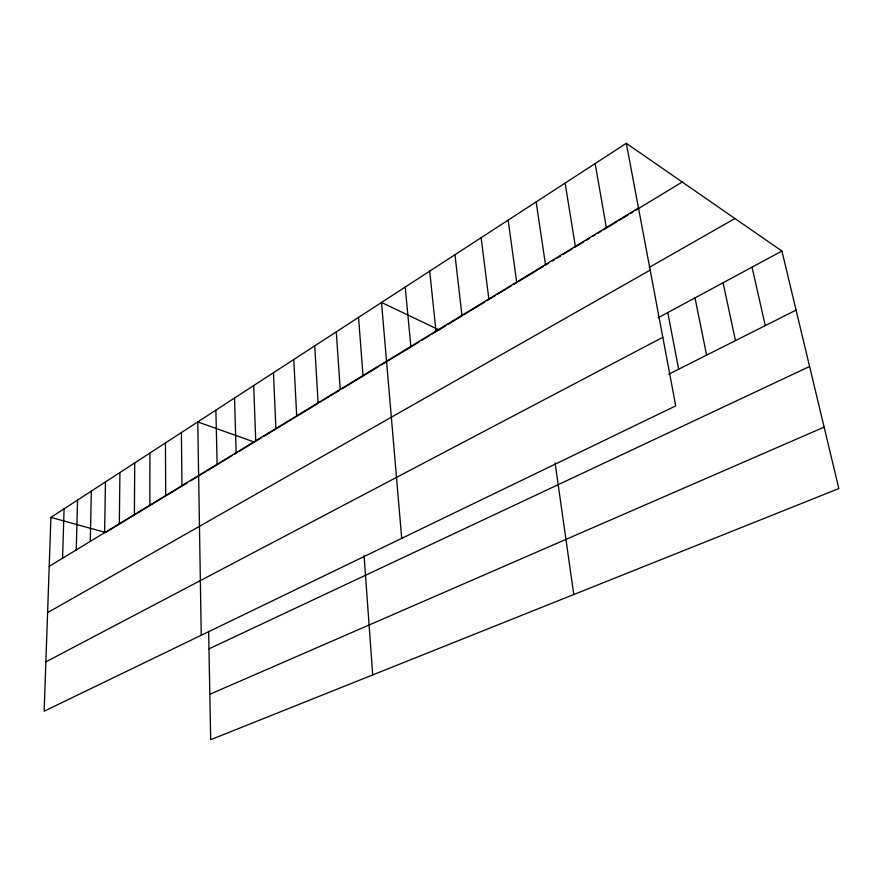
<?xml version="1.0" encoding="UTF-8"?>
<svg xmlns="http://www.w3.org/2000/svg" width="883" height="883" viewBox="0 0 883 883"><rect width="100%" height="100%" fill="white"/><g stroke="black" fill="none" stroke-linecap="round" stroke-linejoin="round"><path stroke-width="1.32" d="M149.856 505.153L149.9 453.045M134.404 514.557L134.724 462.913M119.337 523.718L119.911 472.548M104.624 532.67L105.452 481.941M90.276 541.389L91.335 491.125M76.258 549.921L77.549 500.087M62.572 558.244L64.084 508.84M50.916 517.394L44.15 711.201L675.727 405.882L626.312 143.311L50.916 517.394L105.618 532.504L131.545 516.743M49.205 566.367L638.475 207.969M132.682 516.047L161.004 498.84M162.13 498.155L187.196 482.913M190.651 480.816L206.015 471.478M207.141 470.794L221.754 461.908M222.902 461.213L232.108 455.617M234.414 454.215L237.869 452.118M238.973 451.445L261.247 437.902M263.531 436.511L291.456 419.546M292.593 418.851L317.77 403.542M320.11 402.129L329.458 396.445M330.617 395.739L339.701 390.22M341.975 388.84L378.906 366.39M381.18 364.999L419.447 341.743M421.754 340.341L429.789 335.452M432.085 334.061L445.738 325.761M448.001 324.392L462.659 315.474M463.818 314.767L484.756 302.041M487.085 300.628L495.109 295.75M497.394 294.359L511.147 286.004M513.42 284.624L537.184 270.176M538.321 269.492L542.99 266.644M545.33 265.231L548.84 263.09M552.339 260.96L554.679 259.547M557.018 258.123L560.528 255.993M562.857 254.569L572.14 248.929M574.458 247.516L583.718 241.887M586.036 240.485L589.513 238.377M592.979 236.258L595.285 234.867M597.581 233.465L601.025 231.368M603.321 229.977L617.118 221.589M619.413 220.198L628.575 214.624M630.859 213.233L633.144 211.843M635.429 210.452L682.217 182.019M649.182 267.428L734.932 218.52M47.594 612.636L650.175 270.099M658.188 317.714L781.93 251.059L838.85 488.564L210.684 739.689L208.642 631.334M45.872 661.864L662.813 337.306M668.795 374.171L796.08 310.11M208.973 648.85L809.59 366.489M209.823 694.281L824.126 427.107M254.392 442.074L197.759 421.931L201.247 635.263M438.972 329.867L381.511 302.461L401.71 538.343M626.312 143.311L781.93 251.059M752.029 267.163L765.285 325.606M723.067 282.77L735.484 340.606M694.998 297.88L706.621 355.132M667.78 312.549L678.652 369.215M595.164 163.554L606.323 227.527M565.131 183.09L575.341 246.368M536.147 201.931L545.473 264.536M555.098 462.935L573.773 594.535M508.155 220.121L516.654 282.063M481.114 237.704L488.829 298.984M454.977 254.701L461.952 315.33M429.69 271.147L435.981 331.136M405.209 287.052L410.849 346.412M358.553 317.394L363.001 375.518M364.072 555.639L372.703 674.921M336.291 331.865L340.209 389.381M314.712 345.893L318.112 402.825M293.763 359.513L296.688 415.849M273.443 372.725L275.904 428.498M253.697 385.562L255.728 440.76M234.525 398.034L236.147 452.67M215.882 410.142L217.119 464.248M181.401 432.571L181.953 485.628M165.452 442.935L165.706 495.518"/></g></svg>
